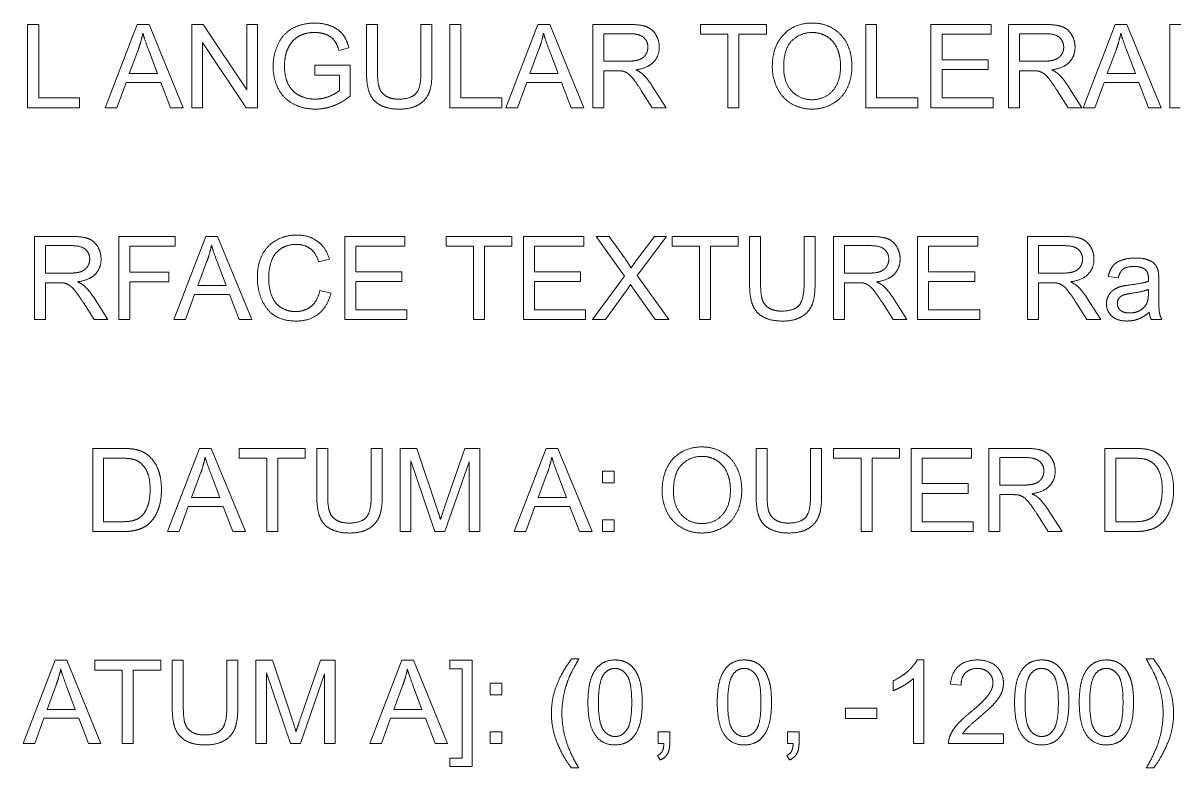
# Model space of a CAD drawing. Header units: millimetres. Extents: x -205 to 205, y -139 to 139.
# Drawn here: x 88.8 to 112.08, y -34.99 to -19.92 of the extents above; entities that cross this region are included whole.
import ezdxf

# ---------------------------------------------------------------- set-up
doc = ezdxf.new("R2010")
doc.units = ezdxf.units.MM
doc.layers.add('dimensions', color=7, linetype='Continuous', lineweight=18)

msp = doc.modelspace()

# ---------------------------------------------------------------- linework, layer by layer
at = {"layer": 'dimensions'}
for p, q in [((88.898, -19.951), (88.898, -21.633)), ((89.121, -19.951), (88.898, -19.951)), ((89.121, -21.435), (89.121, -19.951)), ((91.112, -19.951), (90.466, -21.633)), ((91.352, -19.951), (91.112, -19.951)), ((92.04, -21.633), (91.352, -19.951)), ((92.216, -19.951), (92.216, -21.633)), ((92.444, -19.951), (92.216, -19.951)), ((93.327, -21.272), (92.444, -19.951)), ((93.327, -19.951), (93.327, -21.272)), ((93.541, -19.951), (93.327, -19.951)), ((93.541, -21.633), (93.541, -19.951)), ((95.746, -19.951), (95.746, -20.923)), ((95.969, -19.951), (95.746, -19.951)), ((95.969, -20.922), (95.969, -19.951)), ((96.847, -19.951), (96.847, -20.922)), ((97.069, -19.951), (96.847, -19.951)), ((97.069, -20.923), (97.069, -19.951)), ((97.431, -19.951), (97.431, -21.633)), ((97.653, -19.951), (97.431, -19.951)), ((97.653, -21.435), (97.653, -19.951)), ((99.208, -19.951), (98.562, -21.633)), ((99.448, -19.951), (99.208, -19.951)), ((100.137, -21.633), (99.448, -19.951)), ((100.318, -19.951), (100.318, -21.633)), ((101.064, -19.951), (100.318, -19.951)), ((102.496, -19.951), (102.496, -20.15)), ((103.829, -19.951), (102.496, -19.951)), ((103.829, -20.15), (103.829, -19.951)), ((105.834, -19.951), (105.834, -21.633)), ((106.056, -19.951), (105.834, -19.951)), ((106.056, -21.435), (106.056, -19.951)), ((107.154, -19.951), (107.154, -21.633)), ((108.371, -19.951), (107.154, -19.951)), ((108.371, -20.15), (108.371, -19.951)), ((108.721, -19.951), (108.721, -21.633)), ((109.467, -19.951), (108.721, -19.951)), ((110.876, -19.951), (110.23, -21.633)), ((111.115, -19.951), (110.876, -19.951)), ((111.804, -21.633), (111.115, -19.951)), ((111.979, -19.951), (111.979, -21.633)), ((112.208, -19.951), (111.979, -19.951)), ((100.54, -20.694), (100.54, -20.137)), ((100.54, -20.137), (101.073, -20.137)), ((102.496, -20.15), (103.05, -20.15)), ((103.05, -20.15), (103.05, -21.633)), ((103.273, -20.15), (103.829, -20.15)), ((103.273, -21.633), (103.273, -20.15)), ((107.377, -20.15), (108.371, -20.15)), ((107.377, -20.665), (107.377, -20.15)), ((108.943, -20.694), (108.943, -20.137)), ((108.943, -20.137), (109.476, -20.137)), ((90.951, -20.943), (91.136, -20.449)), ((91.346, -20.477), (91.521, -20.943)), ((92.429, -20.312), (93.313, -21.633)), ((92.429, -21.633), (92.429, -20.312)), ((95.189, -20.477), (95.389, -20.422)), ((99.048, -20.943), (99.232, -20.449)), ((99.442, -20.477), (99.618, -20.943)), ((110.715, -20.943), (110.9, -20.449)), ((111.11, -20.477), (111.285, -20.943)), ((101.019, -20.694), (100.54, -20.694)), ((108.308, -20.665), (107.377, -20.665)), ((108.308, -20.862), (108.308, -20.665)), ((109.422, -20.694), (108.943, -20.694)), ((91.521, -20.943), (90.951, -20.943)), ((95.415, -20.775), (94.702, -20.776)), ((94.702, -20.776), (94.702, -20.974)), ((95.415, -21.399), (95.415, -20.775)), ((99.618, -20.943), (99.048, -20.943)), ((100.54, -20.886), (100.799, -20.886)), ((100.54, -21.633), (100.54, -20.886)), ((107.377, -20.862), (108.308, -20.862)), ((107.377, -21.435), (107.377, -20.862)), ((108.943, -20.886), (109.201, -20.886)), ((108.943, -21.633), (108.943, -20.886)), ((111.285, -20.943), (110.715, -20.943)), ((90.702, -21.633), (90.887, -21.124)), ((90.887, -21.124), (91.59, -21.124)), ((91.59, -21.124), (91.786, -21.633)), ((94.702, -20.974), (95.197, -20.974)), ((95.197, -20.974), (95.197, -21.287)), ((98.799, -21.633), (98.983, -21.124)), ((98.983, -21.124), (99.687, -21.124)), ((99.687, -21.124), (99.883, -21.633)), ((101.8, -21.633), (101.508, -21.176)), ((110.203, -21.633), (109.911, -21.176)), ((110.466, -21.633), (110.651, -21.124)), ((110.651, -21.124), (111.354, -21.124)), ((111.354, -21.124), (111.55, -21.633)), ((101.298, -21.283), (101.52, -21.633)), ((109.701, -21.283), (109.923, -21.633)), ((88.898, -21.633), (89.949, -21.633)), ((89.949, -21.435), (89.121, -21.435)), ((89.949, -21.633), (89.949, -21.435)), ((90.466, -21.633), (90.702, -21.633)), ((91.786, -21.633), (92.04, -21.633)), ((92.216, -21.633), (92.429, -21.633)), ((93.313, -21.633), (93.541, -21.633)), ((97.431, -21.633), (98.482, -21.633)), ((98.482, -21.435), (97.653, -21.435)), ((98.482, -21.633), (98.482, -21.435)), ((98.562, -21.633), (98.799, -21.633)), ((99.883, -21.633), (100.137, -21.633)), ((100.318, -21.633), (100.54, -21.633)), ((101.52, -21.633), (101.8, -21.633)), ((103.05, -21.633), (103.273, -21.633)), ((105.834, -21.633), (106.885, -21.633)), ((106.885, -21.435), (106.056, -21.435)), ((106.885, -21.633), (106.885, -21.435)), ((107.154, -21.633), (108.41, -21.633)), ((108.41, -21.435), (107.377, -21.435)), ((108.41, -21.633), (108.41, -21.435)), ((108.721, -21.633), (108.943, -21.633)), ((109.923, -21.633), (110.203, -21.633)), ((110.23, -21.633), (110.466, -21.633)), ((111.55, -21.633), (111.804, -21.633)), ((111.979, -21.633), (112.193, -21.633)), ((89.037, -24.237), (89.037, -25.919)), ((89.783, -24.237), (89.037, -24.237)), ((89.26, -24.979), (89.26, -24.423)), ((89.26, -24.423), (89.792, -24.423)), ((90.742, -24.237), (90.742, -25.919)), ((91.877, -24.237), (90.742, -24.237)), ((90.965, -24.435), (91.877, -24.435)), ((90.965, -24.956), (90.965, -24.435)), ((92.498, -24.237), (91.852, -25.919)), ((91.877, -24.435), (91.877, -24.237)), ((92.738, -24.237), (92.498, -24.237)), ((93.426, -25.919), (92.738, -24.237)), ((95.306, -24.237), (95.306, -25.919)), ((96.522, -24.237), (95.306, -24.237)), ((95.528, -24.435), (96.522, -24.435)), ((95.528, -24.951), (95.528, -24.435)), ((96.522, -24.435), (96.522, -24.237)), ((97.353, -24.237), (97.353, -24.435)), ((98.686, -24.237), (97.353, -24.237)), ((97.353, -24.435), (97.907, -24.435)), ((97.907, -24.435), (97.907, -25.919)), ((98.13, -24.435), (98.686, -24.435)), ((98.13, -25.919), (98.13, -24.435)), ((98.686, -24.435), (98.686, -24.237)), ((98.919, -24.237), (98.919, -25.919)), ((100.135, -24.237), (98.919, -24.237)), ((99.142, -24.435), (100.135, -24.435)), ((99.142, -24.951), (99.142, -24.435)), ((100.135, -24.435), (100.135, -24.237)), ((100.388, -24.237), (100.962, -25.042)), ((100.653, -24.237), (100.388, -24.237)), ((100.958, -24.668), (100.653, -24.237)), ((101.216, -25.03), (101.807, -24.237)), ((101.565, -24.237), (101.227, -24.683)), ((101.807, -24.237), (101.565, -24.237)), ((101.923, -24.237), (101.923, -24.435)), ((103.256, -24.237), (101.923, -24.237)), ((101.923, -24.435), (102.477, -24.435)), ((102.477, -24.435), (102.477, -25.919)), ((102.7, -24.435), (103.256, -24.435)), ((102.7, -25.919), (102.7, -24.435)), ((103.256, -24.435), (103.256, -24.237)), ((103.488, -24.237), (103.488, -25.209)), ((103.711, -24.237), (103.488, -24.237)), ((103.711, -25.208), (103.711, -24.237)), ((104.589, -24.237), (104.589, -25.208)), ((104.811, -24.237), (104.589, -24.237)), ((104.811, -25.209), (104.811, -24.237)), ((105.185, -24.237), (105.185, -25.919)), ((105.931, -24.237), (105.185, -24.237)), ((105.408, -24.979), (105.408, -24.423)), ((105.408, -24.423), (105.94, -24.423)), ((106.884, -24.237), (106.884, -25.919)), ((108.1, -24.237), (106.884, -24.237)), ((107.106, -24.435), (108.1, -24.435)), ((107.106, -24.951), (107.106, -24.435)), ((108.1, -24.435), (108.1, -24.237)), ((109.103, -24.237), (109.103, -25.919)), ((109.849, -24.237), (109.103, -24.237)), ((109.325, -24.979), (109.325, -24.423)), ((109.325, -24.423), (109.858, -24.423)), ((92.337, -25.228), (92.522, -24.735)), ((92.732, -24.762), (92.908, -25.228)), ((94.779, -24.75), (94.998, -24.698)), ((89.738, -24.979), (89.26, -24.979)), ((91.754, -24.956), (90.965, -24.956)), ((91.754, -25.155), (91.754, -24.956)), ((96.459, -24.951), (95.528, -24.951)), ((96.459, -25.148), (96.459, -24.951)), ((100.072, -24.951), (99.142, -24.951)), ((100.072, -25.148), (100.072, -24.951)), ((100.962, -25.042), (100.311, -25.919)), ((101.853, -25.919), (101.216, -25.03)), ((105.886, -24.979), (105.408, -24.979)), ((108.037, -24.951), (107.106, -24.951)), ((108.037, -25.148), (108.037, -24.951)), ((109.804, -24.979), (109.325, -24.979)), ((110.736, -25.048), (110.938, -25.076)), ((111.757, -25.408), (111.757, -25.133)), ((89.26, -25.172), (89.518, -25.172)), ((89.26, -25.919), (89.26, -25.172)), ((90.965, -25.155), (91.754, -25.155)), ((90.965, -25.919), (90.965, -25.155)), ((92.908, -25.228), (92.337, -25.228)), ((95.027, -25.386), (94.804, -25.329)), ((95.528, -25.148), (96.459, -25.148)), ((95.528, -25.721), (95.528, -25.148)), ((99.142, -25.148), (100.072, -25.148)), ((99.142, -25.721), (99.142, -25.148)), ((100.578, -25.919), (101.001, -25.333)), ((101.154, -25.319), (101.578, -25.919)), ((105.408, -25.172), (105.666, -25.172)), ((105.408, -25.919), (105.408, -25.172)), ((107.106, -25.148), (108.037, -25.148)), ((107.106, -25.721), (107.106, -25.148)), ((109.325, -25.172), (109.584, -25.172)), ((109.325, -25.919), (109.325, -25.172)), ((111.548, -25.308), (111.548, -25.383)), ((90.017, -25.569), (90.24, -25.919)), ((90.52, -25.919), (90.227, -25.461)), ((92.088, -25.919), (92.273, -25.41)), ((92.273, -25.41), (92.976, -25.41)), ((92.976, -25.41), (93.173, -25.919)), ((106.165, -25.569), (106.388, -25.919)), ((106.668, -25.919), (106.375, -25.461)), ((110.083, -25.569), (110.305, -25.919)), ((110.585, -25.919), (110.293, -25.461)), ((96.561, -25.721), (95.528, -25.721)), ((96.561, -25.919), (96.561, -25.721)), ((100.174, -25.721), (99.142, -25.721)), ((100.174, -25.919), (100.174, -25.721)), ((108.139, -25.721), (107.106, -25.721)), ((108.139, -25.919), (108.139, -25.721)), ((89.037, -25.919), (89.26, -25.919)), ((90.24, -25.919), (90.52, -25.919)), ((90.742, -25.919), (90.965, -25.919)), ((91.852, -25.919), (92.088, -25.919)), ((93.173, -25.919), (93.426, -25.919)), ((95.306, -25.919), (96.561, -25.919)), ((97.907, -25.919), (98.13, -25.919)), ((98.919, -25.919), (100.174, -25.919)), ((100.311, -25.919), (100.578, -25.919)), ((101.578, -25.919), (101.853, -25.919)), ((102.477, -25.919), (102.7, -25.919)), ((105.185, -25.919), (105.408, -25.919)), ((106.388, -25.919), (106.668, -25.919)), ((106.884, -25.919), (108.139, -25.919)), ((109.103, -25.919), (109.325, -25.919)), ((110.305, -25.919), (110.585, -25.919)), ((111.607, -25.919), (111.822, -25.919)), ((90.212, -28.523), (90.212, -30.205)), ((90.791, -28.523), (90.212, -28.523)), ((92.37, -28.523), (91.724, -30.205)), ((92.61, -28.523), (92.37, -28.523)), ((93.298, -30.205), (92.61, -28.523)), ((93.175, -28.523), (93.175, -28.721)), ((94.509, -28.523), (93.175, -28.523)), ((94.509, -28.721), (94.509, -28.523)), ((94.741, -28.523), (94.741, -29.495)), ((94.963, -28.523), (94.741, -28.523)), ((94.963, -29.493), (94.963, -28.523)), ((95.841, -28.523), (95.841, -29.493)), ((96.064, -28.523), (95.841, -28.523)), ((96.064, -29.495), (96.064, -28.523)), ((96.427, -28.523), (96.427, -30.205)), ((96.762, -28.523), (96.427, -28.523)), ((97.161, -29.714), (96.762, -28.523)), ((97.733, -28.523), (97.33, -29.693)), ((98.033, -28.523), (97.733, -28.523)), ((98.033, -30.205), (98.033, -28.523)), ((99.376, -28.523), (98.73, -30.205)), ((99.616, -28.523), (99.376, -28.523)), ((100.305, -30.205), (99.616, -28.523)), ((103.62, -28.523), (103.62, -29.495)), ((103.842, -28.523), (103.62, -28.523)), ((103.842, -29.493), (103.842, -28.523)), ((104.72, -28.523), (104.72, -29.493)), ((104.943, -28.523), (104.72, -28.523)), ((104.943, -29.495), (104.943, -28.523)), ((105.187, -28.523), (105.187, -28.721)), ((106.52, -28.523), (105.187, -28.523)), ((106.52, -28.721), (106.52, -28.523)), ((106.753, -28.523), (106.753, -30.205)), ((107.97, -28.523), (106.753, -28.523)), ((107.97, -28.721), (107.97, -28.523)), ((108.32, -28.523), (108.32, -30.205)), ((109.065, -28.523), (108.32, -28.523)), ((110.666, -28.523), (110.666, -30.205)), ((111.246, -28.523), (110.666, -28.523)), ((90.434, -30.006), (90.434, -28.721)), ((90.434, -28.721), (90.788, -28.721)), ((93.175, -28.721), (93.73, -28.721)), ((93.73, -28.721), (93.73, -30.205)), ((93.952, -28.721), (94.509, -28.721)), ((93.952, -30.205), (93.952, -28.721)), ((96.642, -28.773), (97.128, -30.205)), ((96.642, -30.205), (96.642, -28.773)), ((97.329, -30.205), (97.818, -28.797)), ((97.818, -28.797), (97.818, -30.205)), ((105.187, -28.721), (105.741, -28.721)), ((105.741, -28.721), (105.741, -30.205)), ((105.964, -28.721), (106.52, -28.721)), ((105.964, -30.205), (105.964, -28.721)), ((106.976, -28.721), (107.97, -28.721)), ((106.976, -29.236), (106.976, -28.721)), ((108.542, -29.265), (108.542, -28.709)), ((108.542, -28.709), (109.075, -28.709)), ((110.889, -30.006), (110.889, -28.721)), ((110.889, -28.721), (111.242, -28.721)), ((92.209, -29.514), (92.394, -29.021)), ((92.604, -29.048), (92.78, -29.514)), ((99.216, -29.514), (99.4, -29.021)), ((99.61, -29.048), (99.786, -29.514)), ((100.513, -28.986), (100.513, -29.221)), ((100.749, -28.986), (100.513, -28.986)), ((100.749, -29.221), (100.749, -28.986)), ((100.513, -29.221), (100.749, -29.221)), ((107.907, -29.236), (106.976, -29.236)), ((107.907, -29.434), (107.907, -29.236)), ((109.021, -29.265), (108.542, -29.265)), ((92.78, -29.514), (92.209, -29.514)), ((99.786, -29.514), (99.216, -29.514)), ((106.976, -29.434), (107.907, -29.434)), ((106.976, -30.006), (106.976, -29.434)), ((108.542, -29.458), (108.8, -29.458)), ((108.542, -30.205), (108.542, -29.458)), ((91.96, -30.205), (92.145, -29.695)), ((92.145, -29.695), (92.848, -29.695)), ((92.848, -29.695), (93.045, -30.205)), ((98.967, -30.205), (99.151, -29.695)), ((99.151, -29.695), (99.855, -29.695)), ((99.855, -29.695), (100.051, -30.205)), ((109.802, -30.205), (109.51, -29.747)), ((90.793, -30.006), (90.434, -30.006)), ((100.513, -29.97), (100.513, -30.205)), ((100.749, -29.97), (100.513, -29.97)), ((100.749, -30.205), (100.749, -29.97)), ((108.009, -30.006), (106.976, -30.006)), ((108.009, -30.205), (108.009, -30.006)), ((109.3, -29.855), (109.522, -30.205)), ((111.248, -30.006), (110.889, -30.006)), ((90.212, -30.205), (90.819, -30.205)), ((91.724, -30.205), (91.96, -30.205)), ((93.045, -30.205), (93.298, -30.205)), ((93.73, -30.205), (93.952, -30.205)), ((96.427, -30.205), (96.642, -30.205)), ((97.128, -30.205), (97.329, -30.205)), ((97.818, -30.205), (98.033, -30.205)), ((98.73, -30.205), (98.967, -30.205)), ((100.051, -30.205), (100.305, -30.205)), ((100.513, -30.205), (100.749, -30.205)), ((105.741, -30.205), (105.964, -30.205)), ((106.753, -30.205), (108.009, -30.205)), ((108.32, -30.205), (108.542, -30.205)), ((109.522, -30.205), (109.802, -30.205)), ((110.666, -30.205), (111.273, -30.205)), ((89.451, -32.808), (88.805, -34.491)), ((89.691, -32.808), (89.451, -32.808)), ((90.379, -34.491), (89.691, -32.808)), ((90.256, -32.808), (90.256, -33.007)), ((91.59, -32.808), (90.256, -32.808)), ((91.59, -33.007), (91.59, -32.808)), ((91.821, -32.808), (91.821, -33.78)), ((92.044, -32.808), (91.821, -32.808)), ((92.044, -33.779), (92.044, -32.808)), ((92.922, -32.808), (92.922, -33.779)), ((93.144, -32.808), (92.922, -32.808)), ((93.144, -33.78), (93.144, -32.808)), ((93.508, -32.808), (93.508, -34.491)), ((93.843, -32.808), (93.508, -32.808)), ((94.241, -33.999), (93.843, -32.808)), ((94.814, -32.808), (94.411, -33.979)), ((95.114, -32.808), (94.814, -32.808)), ((95.114, -34.491), (95.114, -32.808)), ((96.457, -32.808), (95.811, -34.491)), ((96.697, -32.808), (96.457, -32.808)), ((97.385, -34.491), (96.697, -32.808)), ((97.427, -32.808), (97.427, -32.979)), ((97.882, -32.808), (97.427, -32.808)), ((97.882, -34.958), (97.882, -32.808)), ((100.038, -32.78), (99.89, -32.78)), ((107.007, -32.801), (106.874, -32.801)), ((107.007, -34.491), (107.007, -32.801)), ((111.65, -32.78), (111.502, -32.78)), ((90.256, -33.007), (90.811, -33.007)), ((90.811, -33.007), (90.811, -34.491)), ((91.033, -33.007), (91.59, -33.007)), ((91.033, -34.491), (91.033, -33.007)), ((97.427, -32.979), (97.676, -32.979)), ((97.676, -32.979), (97.676, -34.787)), ((93.723, -33.059), (94.209, -34.491)), ((93.723, -34.491), (93.723, -33.059)), ((94.41, -34.491), (94.899, -33.083)), ((94.899, -33.083), (94.899, -34.491)), ((98.247, -33.272), (98.247, -33.507)), ((98.482, -33.272), (98.247, -33.272)), ((98.482, -33.507), (98.482, -33.272)), ((106.387, -33.224), (106.387, -33.423)), ((106.8, -33.174), (106.8, -34.491)), ((107.549, -33.288), (107.761, -33.31)), ((89.29, -33.8), (89.475, -33.306)), ((89.685, -33.334), (89.86, -33.8)), ((96.297, -33.8), (96.481, -33.306)), ((96.691, -33.334), (96.867, -33.8)), ((98.247, -33.507), (98.482, -33.507)), ((89.041, -34.491), (89.226, -33.981)), ((89.226, -33.981), (89.929, -33.981)), ((89.86, -33.8), (89.29, -33.8)), ((89.929, -33.981), (90.125, -34.491)), ((96.048, -34.491), (96.232, -33.981)), ((96.232, -33.981), (96.936, -33.981)), ((96.867, -33.8), (96.297, -33.8)), ((96.936, -33.981), (97.132, -34.491)), ((105.423, -33.778), (105.423, -33.986)), ((106.058, -33.778), (105.423, -33.778)), ((105.423, -33.986), (106.058, -33.986)), ((106.058, -33.986), (106.058, -33.778)), ((98.247, -34.255), (98.247, -34.491)), ((98.482, -34.255), (98.247, -34.255)), ((98.482, -34.491), (98.482, -34.255)), ((101.639, -34.255), (101.639, -34.491)), ((101.874, -34.255), (101.639, -34.255)), ((101.874, -34.491), (101.874, -34.255)), ((104.252, -34.255), (104.252, -34.491)), ((104.487, -34.255), (104.252, -34.255)), ((104.487, -34.491), (104.487, -34.255)), ((108.621, -34.292), (107.796, -34.292)), ((108.621, -34.491), (108.621, -34.292)), ((88.805, -34.491), (89.041, -34.491)), ((90.125, -34.491), (90.379, -34.491)), ((90.811, -34.491), (91.033, -34.491)), ((93.508, -34.491), (93.723, -34.491)), ((94.209, -34.491), (94.41, -34.491)), ((94.899, -34.491), (95.114, -34.491)), ((95.811, -34.491), (96.048, -34.491)), ((97.132, -34.491), (97.385, -34.491)), ((98.247, -34.491), (98.482, -34.491)), ((101.639, -34.491), (101.756, -34.491)), ((104.252, -34.491), (104.369, -34.491)), ((106.8, -34.491), (107.007, -34.491)), ((107.51, -34.491), (108.621, -34.491)), ((97.427, -34.787), (97.427, -34.958)), ((97.676, -34.787), (97.427, -34.787)), ((101.625, -34.735), (101.683, -34.823)), ((104.238, -34.735), (104.295, -34.823)), ((97.427, -34.958), (97.882, -34.958)), ((99.89, -34.985), (100.038, -34.985)), ((111.502, -34.985), (111.65, -34.985))]:
    msp.add_line(p, q, dxfattribs=at)
for points in [[(94.257, -20.026), (94.45, -19.923), (94.701, -19.923)], [(94.701, -19.923), (94.883, -19.923), (95.031, -19.982)], [(95.031, -19.982), (95.178, -20.041), (95.262, -20.146)], [(101.064, -19.951), (101.289, -19.951), (101.406, -19.997)], [(101.406, -19.997), (101.523, -20.042), (101.593, -20.157)], [(104.172, -20.158), (104.397, -19.921), (104.753, -19.921)], [(104.753, -19.921), (104.986, -19.921), (105.173, -20.033)], [(109.467, -19.951), (109.691, -19.951), (109.808, -19.997)], [(109.808, -19.997), (109.926, -20.042), (109.995, -20.157)], [(91.226, -20.128), (91.194, -20.29), (91.136, -20.449)], [(91.346, -20.477), (91.265, -20.264), (91.226, -20.128)], [(93.961, -20.342), (94.064, -20.129), (94.257, -20.026)], [(94.438, -20.159), (94.327, -20.206), (94.259, -20.282)], [(94.702, -20.113), (94.55, -20.113), (94.438, -20.159)], [(94.934, -20.157), (94.83, -20.113), (94.702, -20.113)], [(95.095, -20.275), (95.038, -20.201), (94.934, -20.157)], [(95.262, -20.146), (95.346, -20.252), (95.389, -20.422)], [(99.323, -20.128), (99.291, -20.29), (99.232, -20.449)], [(99.442, -20.477), (99.362, -20.264), (99.323, -20.128)], [(101.347, -20.214), (101.26, -20.137), (101.073, -20.137)], [(101.433, -20.41), (101.433, -20.291), (101.347, -20.214)], [(101.593, -20.157), (101.663, -20.271), (101.663, -20.41)], [(103.947, -20.814), (103.947, -20.395), (104.172, -20.158)], [(104.754, -20.113), (104.518, -20.113), (104.347, -20.275)], [(105.054, -20.197), (104.92, -20.113), (104.754, -20.113)], [(105.257, -20.435), (105.188, -20.282), (105.054, -20.197)], [(105.173, -20.033), (105.36, -20.144), (105.458, -20.343)], [(109.749, -20.214), (109.663, -20.137), (109.476, -20.137)], [(109.836, -20.41), (109.836, -20.291), (109.749, -20.214)], [(109.995, -20.157), (110.065, -20.271), (110.065, -20.41)], [(110.99, -20.128), (110.958, -20.29), (110.9, -20.449)], [(111.11, -20.477), (111.029, -20.264), (110.99, -20.128)], [(93.859, -20.8), (93.859, -20.555), (93.961, -20.342)], [(94.153, -20.448), (94.088, -20.604), (94.088, -20.787)], [(94.259, -20.282), (94.19, -20.357), (94.153, -20.448)], [(95.189, -20.477), (95.151, -20.348), (95.095, -20.275)], [(101.388, -20.561), (101.433, -20.492), (101.433, -20.41)], [(101.663, -20.41), (101.663, -20.589), (101.547, -20.712)], [(104.347, -20.275), (104.177, -20.438), (104.177, -20.818)], [(105.326, -20.793), (105.326, -20.588), (105.257, -20.435)], [(105.458, -20.343), (105.556, -20.542), (105.556, -20.795)], [(109.791, -20.561), (109.836, -20.492), (109.836, -20.41)], [(110.065, -20.41), (110.065, -20.589), (109.95, -20.712)], [(101.019, -20.694), (101.172, -20.694), (101.258, -20.662)], [(101.547, -20.712), (101.431, -20.835), (101.189, -20.868)], [(101.258, -20.662), (101.344, -20.631), (101.388, -20.561)], [(109.422, -20.694), (109.574, -20.694), (109.66, -20.662)], [(109.95, -20.712), (109.834, -20.835), (109.592, -20.868)], [(109.66, -20.662), (109.746, -20.631), (109.791, -20.561)], [(93.962, -21.249), (93.859, -21.048), (93.859, -20.8)], [(94.088, -20.787), (94.088, -21.011), (94.166, -21.163)], [(95.811, -21.345), (95.746, -21.19), (95.746, -20.923)], [(95.969, -20.922), (95.969, -21.141), (96.01, -21.245)], [(96.742, -21.35), (96.847, -21.239), (96.847, -20.922)], [(97.069, -20.923), (97.069, -21.177), (97.012, -21.326)], [(100.923, -20.894), (100.885, -20.886), (100.799, -20.886)], [(101.024, -20.939), (100.974, -20.907), (100.923, -20.894)], [(101.137, -21.052), (101.074, -20.971), (101.024, -20.939)], [(101.189, -20.868), (101.277, -20.91), (101.323, -20.952)], [(104.044, -21.234), (103.947, -21.036), (103.947, -20.814)], [(104.177, -20.818), (104.177, -21.122), (104.34, -21.297)], [(105.164, -21.295), (105.326, -21.118), (105.326, -20.793)], [(105.556, -20.795), (105.556, -21.05), (105.453, -21.252)], [(109.325, -20.894), (109.288, -20.886), (109.201, -20.886)], [(109.427, -20.939), (109.377, -20.907), (109.325, -20.894)], [(109.54, -21.052), (109.477, -20.971), (109.427, -20.939)], [(109.592, -20.868), (109.68, -20.91), (109.726, -20.952)], [(94.166, -21.163), (94.243, -21.314), (94.391, -21.388)], [(101.298, -21.283), (101.2, -21.132), (101.137, -21.052)], [(101.323, -20.952), (101.421, -21.041), (101.508, -21.176)], [(109.701, -21.283), (109.603, -21.132), (109.54, -21.052)], [(109.726, -20.952), (109.823, -21.041), (109.911, -21.176)], [(94.268, -21.556), (94.065, -21.45), (93.962, -21.249)], [(94.391, -21.388), (94.539, -21.461), (94.706, -21.461)], [(94.706, -21.461), (94.85, -21.461), (94.988, -21.406)], [(94.988, -21.406), (95.126, -21.35), (95.197, -21.287)], [(95.415, -21.399), (95.251, -21.53), (95.076, -21.596)], [(96.025, -21.581), (95.875, -21.499), (95.811, -21.345)], [(96.01, -21.245), (96.05, -21.349), (96.15, -21.405)], [(96.15, -21.405), (96.249, -21.461), (96.392, -21.461)], [(96.392, -21.461), (96.638, -21.461), (96.742, -21.35)], [(97.012, -21.326), (96.955, -21.475), (96.805, -21.569)], [(104.327, -21.547), (104.14, -21.433), (104.044, -21.234)], [(104.34, -21.297), (104.504, -21.472), (104.75, -21.472)], [(104.75, -21.472), (105.002, -21.472), (105.164, -21.295)], [(105.453, -21.252), (105.349, -21.454), (105.16, -21.558)], [(94.718, -21.662), (94.47, -21.662), (94.268, -21.556)], [(95.076, -21.596), (94.902, -21.662), (94.718, -21.662)], [(96.412, -21.662), (96.175, -21.662), (96.025, -21.581)], [(96.805, -21.569), (96.655, -21.662), (96.412, -21.662)], [(104.752, -21.662), (104.514, -21.662), (104.327, -21.547)], [(105.16, -21.558), (104.971, -21.662), (104.752, -21.662)], [(93.926, -24.31), (94.111, -24.208), (94.334, -24.208)], [(94.334, -24.208), (94.586, -24.208), (94.758, -24.337)], [(89.783, -24.237), (90.008, -24.237), (90.125, -24.282)], [(90.066, -24.5), (89.979, -24.423), (89.792, -24.423)], [(90.125, -24.282), (90.242, -24.328), (90.312, -24.442)], [(90.312, -24.442), (90.382, -24.557), (90.382, -24.696)], [(92.613, -24.414), (92.58, -24.575), (92.522, -24.735)], [(92.732, -24.762), (92.652, -24.55), (92.613, -24.414)], [(93.64, -24.607), (93.741, -24.411), (93.926, -24.31)], [(94.329, -24.399), (94.135, -24.399), (94.005, -24.492)], [(94.609, -24.482), (94.498, -24.399), (94.329, -24.399)], [(94.758, -24.337), (94.93, -24.465), (94.998, -24.698)], [(105.931, -24.237), (106.156, -24.237), (106.273, -24.282)], [(106.214, -24.5), (106.127, -24.423), (105.94, -24.423)], [(106.273, -24.282), (106.39, -24.328), (106.46, -24.442)], [(106.46, -24.442), (106.53, -24.557), (106.53, -24.696)], [(109.849, -24.237), (110.074, -24.237), (110.191, -24.282)], [(110.131, -24.5), (110.045, -24.423), (109.858, -24.423)], [(110.191, -24.282), (110.308, -24.328), (110.378, -24.442)], [(110.378, -24.442), (110.448, -24.557), (110.448, -24.696)], [(90.152, -24.696), (90.152, -24.577), (90.066, -24.5)], [(93.54, -25.065), (93.54, -24.803), (93.64, -24.607)], [(94.005, -24.492), (93.875, -24.585), (93.822, -24.741)], [(94.779, -24.75), (94.72, -24.566), (94.609, -24.482)], [(100.958, -24.668), (101.053, -24.803), (101.093, -24.875)], [(106.301, -24.696), (106.301, -24.577), (106.214, -24.5)], [(110.218, -24.696), (110.218, -24.577), (110.131, -24.5)], [(111.009, -24.716), (111.128, -24.673), (111.285, -24.673)], [(111.285, -24.673), (111.441, -24.673), (111.539, -24.71)], [(89.977, -24.948), (90.063, -24.916), (90.108, -24.847)], [(90.108, -24.847), (90.152, -24.777), (90.152, -24.696)], [(90.382, -24.696), (90.382, -24.875), (90.266, -24.998)], [(93.822, -24.741), (93.769, -24.898), (93.769, -25.064)], [(101.093, -24.875), (101.15, -24.783), (101.227, -24.683)], [(106.125, -24.948), (106.211, -24.916), (106.256, -24.847)], [(106.256, -24.847), (106.301, -24.777), (106.301, -24.696)], [(106.53, -24.696), (106.53, -24.875), (106.414, -24.998)], [(110.043, -24.948), (110.129, -24.916), (110.173, -24.847)], [(110.173, -24.847), (110.218, -24.777), (110.218, -24.696)], [(110.448, -24.696), (110.448, -24.875), (110.332, -24.998)], [(110.736, -25.048), (110.763, -24.919), (110.826, -24.839)], [(110.826, -24.839), (110.889, -24.759), (111.009, -24.716)], [(111.04, -24.895), (110.971, -24.946), (110.938, -25.076)], [(111.255, -24.844), (111.11, -24.844), (111.04, -24.895)], [(111.491, -24.914), (111.411, -24.844), (111.255, -24.844)], [(111.539, -24.71), (111.636, -24.746), (111.682, -24.802)], [(111.682, -24.802), (111.728, -24.858), (111.747, -24.943)], [(89.738, -24.979), (89.891, -24.979), (89.977, -24.948)], [(90.266, -24.998), (90.15, -25.12), (89.908, -25.154)], [(93.629, -25.516), (93.54, -25.306), (93.54, -25.065)], [(93.769, -25.064), (93.769, -25.279), (93.832, -25.439)], [(105.886, -24.979), (106.039, -24.979), (106.125, -24.948)], [(106.414, -24.998), (106.298, -25.12), (106.056, -25.154)], [(109.804, -24.979), (109.956, -24.979), (110.043, -24.948)], [(110.332, -24.998), (110.216, -25.12), (109.974, -25.154)], [(111.549, -25.092), (111.549, -24.966), (111.491, -24.914)], [(111.548, -25.146), (111.549, -25.103), (111.549, -25.092)], [(111.747, -24.943), (111.757, -24.995), (111.757, -25.133)], [(89.642, -25.18), (89.604, -25.172), (89.518, -25.172)], [(89.743, -25.225), (89.693, -25.193), (89.642, -25.18)], [(89.856, -25.337), (89.793, -25.257), (89.743, -25.225)], [(90.017, -25.569), (89.92, -25.418), (89.856, -25.337)], [(89.908, -25.154), (89.996, -25.196), (90.042, -25.238)], [(90.042, -25.238), (90.14, -25.327), (90.227, -25.461)], [(94.629, -25.649), (94.758, -25.542), (94.804, -25.329)], [(101.081, -25.207), (101.025, -25.298), (101.001, -25.333)], [(101.154, -25.319), (101.119, -25.267), (101.081, -25.207)], [(103.553, -25.631), (103.488, -25.476), (103.488, -25.209)], [(103.711, -25.208), (103.711, -25.427), (103.752, -25.531)], [(104.484, -25.636), (104.589, -25.524), (104.589, -25.208)], [(104.811, -25.209), (104.811, -25.462), (104.754, -25.612)], [(105.79, -25.18), (105.752, -25.172), (105.666, -25.172)], [(105.892, -25.225), (105.842, -25.193), (105.79, -25.18)], [(106.005, -25.337), (105.942, -25.257), (105.892, -25.225)], [(106.165, -25.569), (106.068, -25.418), (106.005, -25.337)], [(106.056, -25.154), (106.145, -25.196), (106.191, -25.238)], [(106.191, -25.238), (106.288, -25.327), (106.375, -25.461)], [(109.707, -25.18), (109.67, -25.172), (109.584, -25.172)], [(109.809, -25.225), (109.759, -25.193), (109.707, -25.18)], [(109.922, -25.337), (109.859, -25.257), (109.809, -25.225)], [(110.083, -25.569), (109.985, -25.418), (109.922, -25.337)], [(109.974, -25.154), (110.062, -25.196), (110.108, -25.238)], [(110.108, -25.238), (110.205, -25.327), (110.293, -25.461)], [(110.741, -25.434), (110.782, -25.36), (110.847, -25.316)], [(110.847, -25.316), (110.913, -25.271), (110.996, -25.248)], [(110.996, -25.248), (111.057, -25.232), (111.18, -25.217)], [(111.18, -25.217), (111.43, -25.187), (111.548, -25.146)], [(111.548, -25.308), (111.436, -25.353), (111.211, -25.386)], [(93.888, -25.837), (93.718, -25.726), (93.629, -25.516)], [(93.832, -25.439), (93.894, -25.599), (94.026, -25.678)], [(95.027, -25.386), (94.957, -25.66), (94.775, -25.804)], [(103.752, -25.531), (103.792, -25.635), (103.892, -25.691)], [(110.7, -25.598), (110.7, -25.508), (110.741, -25.434)], [(110.808, -25.849), (110.7, -25.75), (110.7, -25.598)], [(110.949, -25.494), (110.92, -25.538), (110.92, -25.592)], [(110.92, -25.592), (110.92, -25.675), (110.983, -25.73)], [(111.031, -25.427), (110.978, -25.45), (110.949, -25.494)], [(111.211, -25.386), (111.083, -25.404), (111.031, -25.427)], [(111.378, -25.733), (111.471, -25.68), (111.515, -25.59)], [(111.515, -25.59), (111.548, -25.52), (111.548, -25.383)], [(111.757, -25.408), (111.757, -25.697), (111.77, -25.773)], [(94.33, -25.948), (94.058, -25.948), (93.888, -25.837)], [(94.026, -25.678), (94.158, -25.757), (94.312, -25.757)], [(94.312, -25.757), (94.499, -25.757), (94.629, -25.649)], [(94.775, -25.804), (94.593, -25.948), (94.33, -25.948)], [(103.767, -25.866), (103.617, -25.785), (103.553, -25.631)], [(103.892, -25.691), (103.991, -25.747), (104.134, -25.747)], [(104.134, -25.747), (104.38, -25.747), (104.484, -25.636)], [(104.754, -25.612), (104.697, -25.761), (104.547, -25.854)], [(110.983, -25.73), (111.045, -25.785), (111.166, -25.785)], [(111.166, -25.785), (111.285, -25.785), (111.378, -25.733)], [(111.565, -25.769), (111.45, -25.866), (111.344, -25.906)], [(111.607, -25.919), (111.574, -25.855), (111.565, -25.769)], [(111.77, -25.773), (111.783, -25.849), (111.822, -25.919)], [(104.154, -25.948), (103.917, -25.948), (103.767, -25.866)], [(104.547, -25.854), (104.397, -25.948), (104.154, -25.948)], [(111.117, -25.947), (110.916, -25.947), (110.808, -25.849)], [(111.344, -25.906), (111.238, -25.947), (111.117, -25.947)], [(90.791, -28.523), (90.987, -28.523), (91.091, -28.547)], [(91.091, -28.547), (91.235, -28.58), (91.337, -28.667)], [(101.945, -28.73), (102.17, -28.493), (102.526, -28.493)], [(102.526, -28.493), (102.759, -28.493), (102.946, -28.604)], [(102.946, -28.604), (103.133, -28.715), (103.231, -28.915)], [(109.065, -28.523), (109.29, -28.523), (109.407, -28.568)], [(109.407, -28.568), (109.524, -28.613), (109.594, -28.728)], [(111.246, -28.523), (111.442, -28.523), (111.545, -28.547)], [(111.545, -28.547), (111.69, -28.58), (111.792, -28.667)], [(91.076, -28.756), (90.986, -28.721), (90.788, -28.721)], [(91.286, -28.945), (91.2, -28.804), (91.076, -28.756)], [(91.337, -28.667), (91.47, -28.78), (91.536, -28.955)], [(92.485, -28.699), (92.453, -28.861), (92.394, -29.021)], [(92.604, -29.048), (92.524, -28.836), (92.485, -28.699)], [(99.491, -28.699), (99.459, -28.861), (99.4, -29.021)], [(99.61, -29.048), (99.53, -28.836), (99.491, -28.699)], [(101.721, -29.386), (101.721, -28.967), (101.945, -28.73)], [(102.12, -28.847), (101.95, -29.009), (101.95, -29.389)], [(102.527, -28.684), (102.291, -28.684), (102.12, -28.847)], [(102.827, -28.769), (102.694, -28.684), (102.527, -28.684)], [(103.03, -29.006), (102.961, -28.853), (102.827, -28.769)], [(109.348, -28.785), (109.262, -28.709), (109.075, -28.709)], [(109.435, -28.982), (109.435, -28.862), (109.348, -28.785)], [(109.594, -28.728), (109.664, -28.843), (109.664, -28.982)], [(111.53, -28.756), (111.441, -28.721), (111.242, -28.721)], [(111.741, -28.945), (111.654, -28.804), (111.53, -28.756)], [(111.792, -28.667), (111.925, -28.78), (111.991, -28.955)], [(91.373, -29.351), (91.373, -29.087), (91.286, -28.945)], [(91.536, -28.955), (91.602, -29.13), (91.602, -29.355)], [(103.1, -29.365), (103.1, -29.159), (103.03, -29.006)], [(103.231, -28.915), (103.329, -29.114), (103.329, -29.366)], [(109.39, -29.133), (109.435, -29.063), (109.435, -28.982)], [(109.664, -28.982), (109.664, -29.161), (109.549, -29.283)], [(111.827, -29.351), (111.827, -29.087), (111.741, -28.945)], [(111.991, -28.955), (112.057, -29.13), (112.057, -29.355)], [(109.021, -29.265), (109.173, -29.265), (109.259, -29.234)], [(109.549, -29.283), (109.433, -29.406), (109.191, -29.439)], [(109.259, -29.234), (109.345, -29.202), (109.39, -29.133)], [(91.329, -29.675), (91.373, -29.542), (91.373, -29.351)], [(91.602, -29.355), (91.602, -29.546), (91.558, -29.694)], [(94.805, -29.916), (94.741, -29.762), (94.741, -29.495)], [(94.963, -29.493), (94.963, -29.713), (95.004, -29.816)], [(95.737, -29.921), (95.841, -29.81), (95.841, -29.493)], [(96.064, -29.495), (96.064, -29.748), (96.006, -29.897)], [(101.817, -29.806), (101.721, -29.607), (101.721, -29.386)], [(101.95, -29.389), (101.95, -29.693), (102.114, -29.868)], [(102.937, -29.866), (103.1, -29.69), (103.1, -29.365)], [(103.329, -29.366), (103.329, -29.622), (103.226, -29.824)], [(103.684, -29.916), (103.62, -29.762), (103.62, -29.495)], [(103.842, -29.493), (103.842, -29.713), (103.883, -29.816)], [(104.616, -29.921), (104.72, -29.81), (104.72, -29.493)], [(104.943, -29.495), (104.943, -29.748), (104.885, -29.897)], [(108.924, -29.466), (108.886, -29.458), (108.8, -29.458)], [(109.026, -29.511), (108.976, -29.478), (108.924, -29.466)], [(109.139, -29.623), (109.076, -29.543), (109.026, -29.511)], [(109.191, -29.439), (109.279, -29.482), (109.325, -29.523)], [(109.325, -29.523), (109.422, -29.613), (109.51, -29.747)], [(111.783, -29.675), (111.827, -29.542), (111.827, -29.351)], [(112.057, -29.355), (112.057, -29.546), (112.012, -29.694)], [(91.205, -29.888), (91.284, -29.809), (91.329, -29.675)], [(91.558, -29.694), (91.513, -29.842), (91.443, -29.939)], [(97.161, -29.714), (97.216, -29.88), (97.241, -29.963)], [(97.241, -29.963), (97.27, -29.871), (97.33, -29.693)], [(109.3, -29.855), (109.202, -29.703), (109.139, -29.623)], [(111.66, -29.888), (111.739, -29.809), (111.783, -29.675)], [(112.012, -29.694), (111.967, -29.842), (111.897, -29.939)], [(90.793, -30.006), (90.96, -30.006), (91.054, -29.975)], [(91.054, -29.975), (91.149, -29.944), (91.205, -29.888)], [(91.443, -29.939), (91.373, -30.036), (91.29, -30.092)], [(95.019, -30.152), (94.869, -30.071), (94.805, -29.916)], [(95.004, -29.816), (95.045, -29.92), (95.144, -29.976)], [(95.144, -29.976), (95.243, -30.033), (95.387, -30.033)], [(95.387, -30.033), (95.632, -30.033), (95.737, -29.921)], [(96.006, -29.897), (95.949, -30.046), (95.799, -30.14)], [(102.1, -30.119), (101.913, -30.004), (101.817, -29.806)], [(102.114, -29.868), (102.277, -30.043), (102.524, -30.043)], [(102.524, -30.043), (102.775, -30.043), (102.937, -29.866)], [(103.226, -29.824), (103.123, -30.026), (102.933, -30.13)], [(103.898, -30.152), (103.748, -30.071), (103.684, -29.916)], [(103.883, -29.816), (103.924, -29.92), (104.023, -29.976)], [(104.023, -29.976), (104.122, -30.033), (104.266, -30.033)], [(104.266, -30.033), (104.511, -30.033), (104.616, -29.921)], [(104.885, -29.897), (104.828, -30.046), (104.678, -30.14)], [(111.248, -30.006), (111.414, -30.006), (111.509, -29.975)], [(111.509, -29.975), (111.604, -29.944), (111.66, -29.888)], [(111.897, -29.939), (111.827, -30.036), (111.744, -30.092)], [(91.089, -30.176), (90.971, -30.205), (90.819, -30.205)], [(91.29, -30.092), (91.206, -30.147), (91.089, -30.176)], [(95.406, -30.234), (95.17, -30.234), (95.019, -30.152)], [(95.799, -30.14), (95.649, -30.234), (95.406, -30.234)], [(102.525, -30.234), (102.287, -30.234), (102.1, -30.119)], [(102.933, -30.13), (102.744, -30.234), (102.525, -30.234)], [(104.285, -30.234), (104.049, -30.234), (103.898, -30.152)], [(104.678, -30.14), (104.528, -30.234), (104.285, -30.234)], [(111.543, -30.176), (111.426, -30.205), (111.273, -30.205)], [(111.744, -30.092), (111.661, -30.147), (111.543, -30.176)], [(99.571, -33.358), (99.675, -33.068), (99.89, -32.78)], [(100.038, -32.78), (99.9, -33.018), (99.855, -33.12)], [(100.465, -32.9), (100.586, -32.801), (100.769, -32.801)], [(100.769, -32.801), (100.905, -32.801), (101.007, -32.856)], [(103.077, -32.9), (103.199, -32.801), (103.382, -32.801)], [(103.382, -32.801), (103.518, -32.801), (103.62, -32.856)], [(106.69, -33.026), (106.82, -32.91), (106.874, -32.801)], [(107.713, -32.926), (107.855, -32.801), (108.095, -32.801)], [(108.095, -32.801), (108.337, -32.801), (108.478, -32.936)], [(109.087, -32.9), (109.208, -32.801), (109.391, -32.801)], [(109.391, -32.801), (109.527, -32.801), (109.629, -32.856)], [(110.394, -32.9), (110.515, -32.801), (110.698, -32.801)], [(110.698, -32.801), (110.834, -32.801), (110.936, -32.856)], [(111.686, -33.124), (111.642, -33.021), (111.502, -32.78)], [(111.65, -32.78), (111.865, -33.068), (111.969, -33.358)], [(89.566, -32.985), (89.533, -33.147), (89.475, -33.306)], [(89.685, -33.334), (89.605, -33.122), (89.566, -32.985)], [(96.572, -32.985), (96.54, -33.147), (96.481, -33.306)], [(96.691, -33.334), (96.611, -33.122), (96.572, -32.985)], [(100.282, -33.181), (100.344, -32.999), (100.465, -32.9)], [(100.767, -32.972), (100.625, -32.972), (100.54, -33.093)], [(101.009, -33.109), (100.912, -32.972), (100.767, -32.972)], [(101.007, -32.856), (101.109, -32.91), (101.176, -33.013)], [(101.176, -33.013), (101.242, -33.116), (101.28, -33.263)], [(102.895, -33.181), (102.956, -32.999), (103.077, -32.9)], [(103.38, -32.972), (103.238, -32.972), (103.153, -33.093)], [(103.621, -33.109), (103.524, -32.972), (103.38, -32.972)], [(103.62, -32.856), (103.722, -32.91), (103.788, -33.013)], [(103.788, -33.013), (103.855, -33.116), (103.893, -33.263)], [(106.387, -33.224), (106.561, -33.142), (106.69, -33.026)], [(107.549, -33.288), (107.57, -33.05), (107.713, -32.926)], [(108.09, -32.972), (107.941, -32.972), (107.851, -33.062)], [(108.319, -33.057), (108.231, -32.972), (108.09, -32.972)], [(108.407, -33.264), (108.407, -33.141), (108.319, -33.057)], [(108.478, -32.936), (108.619, -33.07), (108.619, -33.268)], [(108.904, -33.181), (108.966, -32.999), (109.087, -32.9)], [(109.389, -32.972), (109.247, -32.972), (109.162, -33.093)], [(109.631, -33.109), (109.534, -32.972), (109.389, -32.972)], [(109.629, -32.856), (109.731, -32.91), (109.798, -33.013)], [(109.798, -33.013), (109.864, -33.116), (109.902, -33.263)], [(110.211, -33.181), (110.273, -32.999), (110.394, -32.9)], [(110.696, -32.972), (110.554, -32.972), (110.469, -33.093)], [(110.938, -33.109), (110.841, -32.972), (110.696, -32.972)], [(110.936, -32.856), (111.038, -32.91), (111.105, -33.013)], [(111.105, -33.013), (111.171, -33.116), (111.209, -33.263)], [(99.855, -33.12), (99.785, -33.279), (99.745, -33.451)], [(100.221, -33.661), (100.221, -33.363), (100.282, -33.181)], [(100.54, -33.093), (100.433, -33.247), (100.433, -33.661)], [(101.106, -33.661), (101.106, -33.246), (101.009, -33.109)], [(101.28, -33.263), (101.318, -33.411), (101.318, -33.661)], [(102.834, -33.661), (102.834, -33.363), (102.895, -33.181)], [(103.153, -33.093), (103.046, -33.247), (103.046, -33.661)], [(103.718, -33.661), (103.718, -33.246), (103.621, -33.109)], [(103.893, -33.263), (103.931, -33.411), (103.931, -33.661)], [(106.8, -33.174), (106.726, -33.246), (106.605, -33.317)], [(107.851, -33.062), (107.762, -33.151), (107.761, -33.31)], [(108.31, -33.512), (108.407, -33.381), (108.407, -33.264)], [(108.619, -33.268), (108.619, -33.369), (108.578, -33.467)], [(108.843, -33.661), (108.843, -33.363), (108.904, -33.181)], [(109.162, -33.093), (109.055, -33.247), (109.055, -33.661)], [(109.728, -33.661), (109.728, -33.246), (109.631, -33.109)], [(109.902, -33.263), (109.94, -33.411), (109.94, -33.661)], [(110.15, -33.661), (110.15, -33.363), (110.211, -33.181)], [(110.469, -33.093), (110.362, -33.247), (110.362, -33.661)], [(111.035, -33.661), (111.035, -33.246), (110.938, -33.109)], [(111.209, -33.263), (111.247, -33.411), (111.247, -33.661)], [(111.795, -33.454), (111.756, -33.282), (111.686, -33.124)], [(99.483, -33.881), (99.483, -33.608), (99.571, -33.358)], [(99.745, -33.451), (99.695, -33.666), (99.695, -33.882)], [(106.605, -33.317), (106.484, -33.388), (106.387, -33.423)], [(107.94, -33.869), (108.214, -33.644), (108.31, -33.512)], [(108.578, -33.467), (108.536, -33.565), (108.441, -33.672)], [(111.845, -33.882), (111.845, -33.667), (111.795, -33.454)], [(111.969, -33.358), (112.057, -33.608), (112.057, -33.881)], [(100.387, -34.345), (100.221, -34.135), (100.221, -33.661)], [(100.433, -33.661), (100.433, -34.075), (100.53, -34.212)], [(101.009, -34.212), (101.106, -34.074), (101.106, -33.661)], [(101.318, -33.661), (101.318, -33.957), (101.257, -34.139)], [(103, -34.345), (102.834, -34.135), (102.834, -33.661)], [(103.046, -33.661), (103.046, -34.075), (103.143, -34.212)], [(103.621, -34.212), (103.718, -34.074), (103.718, -33.661)], [(103.931, -33.661), (103.931, -33.957), (103.87, -34.139)], [(108.441, -33.672), (108.345, -33.78), (108.122, -33.968)], [(109.009, -34.345), (108.843, -34.135), (108.843, -33.661)], [(109.055, -33.661), (109.055, -34.075), (109.152, -34.212)], [(109.631, -34.212), (109.728, -34.074), (109.728, -33.661)], [(109.94, -33.661), (109.94, -33.957), (109.879, -34.139)], [(110.316, -34.345), (110.15, -34.135), (110.15, -33.661)], [(110.362, -33.661), (110.362, -34.075), (110.459, -34.212)], [(110.938, -34.212), (111.035, -34.074), (111.035, -33.661)], [(111.247, -33.661), (111.247, -33.957), (111.186, -34.139)], [(91.886, -34.202), (91.821, -34.048), (91.821, -33.78)], [(92.044, -33.779), (92.044, -33.998), (92.085, -34.102)], [(92.817, -34.207), (92.922, -34.096), (92.922, -33.779)], [(93.144, -33.78), (93.144, -34.034), (93.087, -34.183)], [(94.322, -34.248), (94.35, -34.157), (94.411, -33.979)], [(99.601, -34.48), (99.483, -34.191), (99.483, -33.881)], [(99.695, -33.882), (99.695, -34.434), (100.038, -34.985)], [(107.67, -34.123), (107.763, -34.013), (107.94, -33.869)], [(108.122, -33.968), (107.936, -34.125), (107.884, -34.18)], [(111.502, -34.985), (111.845, -34.434), (111.845, -33.882)], [(112.057, -33.881), (112.057, -34.191), (111.938, -34.48)], [(92.1, -34.438), (91.95, -34.356), (91.886, -34.202)], [(92.085, -34.102), (92.126, -34.206), (92.225, -34.262)], [(92.467, -34.318), (92.713, -34.318), (92.817, -34.207)], [(93.087, -34.183), (93.03, -34.332), (92.88, -34.426)], [(94.241, -33.999), (94.297, -34.166), (94.322, -34.248)], [(100.53, -34.212), (100.627, -34.349), (100.769, -34.349)], [(100.769, -34.349), (100.912, -34.349), (101.009, -34.212)], [(101.257, -34.139), (101.196, -34.321), (101.075, -34.42)], [(103.143, -34.212), (103.24, -34.349), (103.382, -34.349)], [(103.382, -34.349), (103.524, -34.349), (103.621, -34.212)], [(103.87, -34.139), (103.809, -34.321), (103.688, -34.42)], [(107.534, -34.347), (107.576, -34.234), (107.67, -34.123)], [(107.884, -34.18), (107.831, -34.236), (107.796, -34.292)], [(109.152, -34.212), (109.249, -34.349), (109.391, -34.349)], [(109.391, -34.349), (109.534, -34.349), (109.631, -34.212)], [(109.879, -34.139), (109.818, -34.321), (109.697, -34.42)], [(110.459, -34.212), (110.556, -34.349), (110.698, -34.349)], [(110.698, -34.349), (110.841, -34.349), (110.938, -34.212)], [(111.186, -34.139), (111.125, -34.321), (111.004, -34.42)], [(92.487, -34.519), (92.251, -34.519), (92.1, -34.438)], [(92.225, -34.262), (92.324, -34.318), (92.467, -34.318)], [(92.88, -34.426), (92.73, -34.519), (92.487, -34.519)], [(100.769, -34.519), (100.526, -34.519), (100.387, -34.345)], [(101.075, -34.42), (100.954, -34.519), (100.769, -34.519)], [(103.382, -34.519), (103.139, -34.519), (103, -34.345)], [(103.688, -34.42), (103.567, -34.519), (103.382, -34.519)], [(107.51, -34.491), (107.507, -34.416), (107.534, -34.347)], [(109.391, -34.519), (109.148, -34.519), (109.009, -34.345)], [(109.697, -34.42), (109.576, -34.519), (109.391, -34.519)], [(110.698, -34.519), (110.455, -34.519), (110.316, -34.345)], [(111.004, -34.42), (110.883, -34.519), (110.698, -34.519)], [(99.89, -34.985), (99.719, -34.769), (99.601, -34.48)], [(101.625, -34.735), (101.691, -34.706), (101.722, -34.651)], [(101.722, -34.651), (101.753, -34.595), (101.756, -34.491)], [(101.874, -34.491), (101.874, -34.62), (101.828, -34.7)], [(104.238, -34.735), (104.304, -34.706), (104.334, -34.651)], [(104.334, -34.651), (104.365, -34.595), (104.369, -34.491)], [(104.487, -34.491), (104.487, -34.62), (104.441, -34.7)], [(111.938, -34.48), (111.819, -34.769), (111.65, -34.985)], [(101.828, -34.7), (101.783, -34.78), (101.683, -34.823)], [(104.441, -34.7), (104.395, -34.78), (104.295, -34.823)]]:
    msp.add_open_spline(points, degree=2, dxfattribs=at)

doc.saveas('drawing.dxf')
